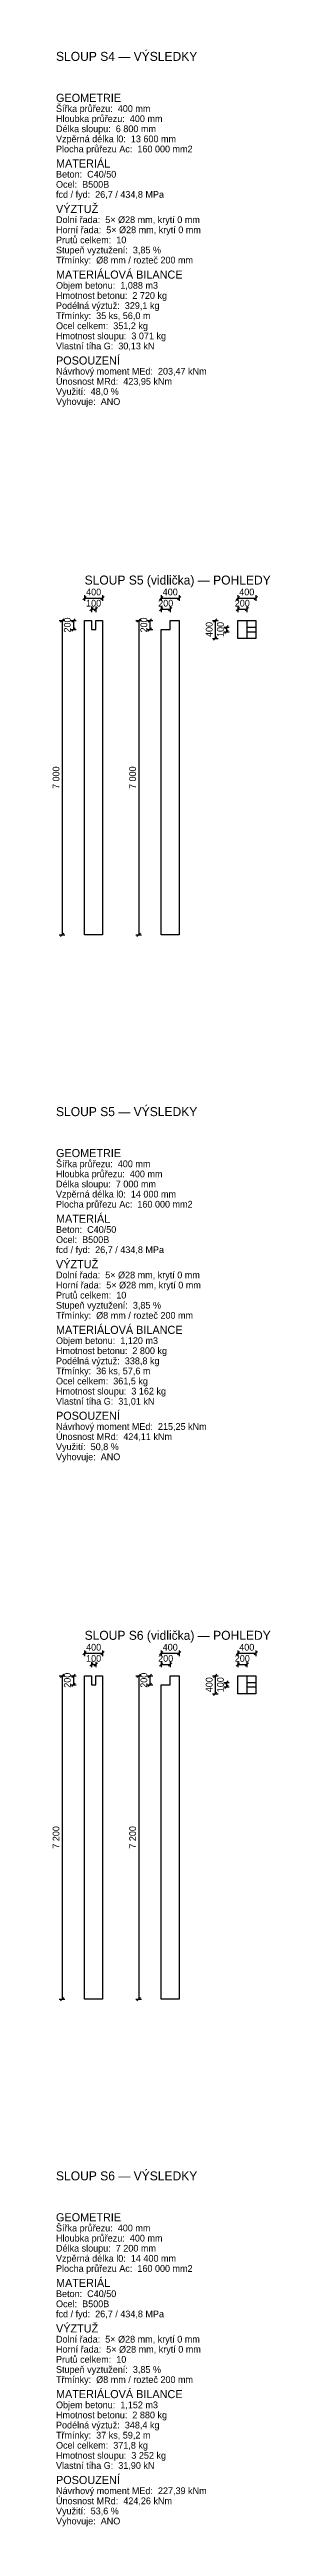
# Model space of a CAD drawing. Header units: millimetres. Extents: x -309 to 21690, y -1871722 to 127.
# Drawn here: x -77 to 4761, y -527270 to -472110 of the extents above; entities that cross this region are included whole.
import ezdxf
from ezdxf.enums import TextEntityAlignment as Align

# ---------------------------------------------------------------- set-up
doc = ezdxf.new("R2010")
doc.units = ezdxf.units.MM
doc.layers.add('OPTICORS_BETON', color=7, linetype='CONTINUOUS')
doc.layers.add('OPTICORS_KOTY', color=3, linetype='CONTINUOUS')

msp = doc.modelspace()

# ---------------------------------------------------------------- linework, layer by layer
at = {"layer": 'OPTICORS_BETON'}
for p, q in [((4235, -484825), (4235, -485225)), ((4235, -484975), (4435, -484975)), ((4235, -485075), (4435, -485075)), ((4235, -508325), (4235, -508725)), ((4235, -508475), (4435, -508475)), ((4235, -508575), (4435, -508575))]:
    msp.add_line(p, q, dxfattribs=at)
for points in [[(635, -484825), (785, -484825), (785, -485025), (885, -485025), (885, -484825), (1035, -484825), (1035, -491825), (635, -491825)], [(2535, -484825), (2735, -484825), (2735, -491825), (2335, -491825), (2335, -485025), (2535, -485025)], [(4035, -484825), (4435, -484825), (4435, -485225), (4035, -485225)], [(635, -508325), (785, -508325), (785, -508525), (885, -508525), (885, -508325), (1035, -508325), (1035, -515525), (635, -515525)], [(2535, -508325), (2735, -508325), (2735, -515525), (2335, -515525), (2335, -508525), (2535, -508525)], [(4035, -508325), (4435, -508325), (4435, -508725), (4035, -508725)]]:
    msp.add_lwpolyline(points, close=True, dxfattribs=at)
at = {"layer": 'OPTICORS_KOTY'}
for p, q in [((597.5, -484362.5), (672.5, -484287.5)), ((635, -484262.5), (635, -484387.5)), ((997.5, -484362.5), (1072.5, -484287.5)), ((1035, -484262.5), (1035, -484387.5)), ((2297.5, -484362.5), (2372.5, -484287.5)), ((2335, -484262.5), (2335, -484387.5)), ((2697.5, -484362.5), (2772.5, -484287.5)), ((2735, -484262.5), (2735, -484387.5)), ((3997.5, -484362.5), (4072.5, -484287.5)), ((4035, -484262.5), (4035, -484387.5)), ((4397.5, -484362.5), (4472.5, -484287.5)), ((4435, -484262.5), (4435, -484387.5)), ((72.5, -484825), (197.5, -484825)), ((97.5, -484862.5), (172.5, -484787.5)), ((135, -484825), (135, -491825)), ((322.5, -484825), (447.5, -484825)), ((347.5, -484862.5), (422.5, -484787.5)), ((385, -484825), (385, -485025)), ((635, -484325), (1035, -484325)), ((747.5, -484612.5), (822.5, -484537.5)), ((785, -484512.5), (785, -484637.5)), ((785, -484575), (885, -484575)), ((847.5, -484612.5), (922.5, -484537.5)), ((885, -484512.5), (885, -484637.5)), ((1772.5, -484825), (1897.5, -484825)), ((1797.5, -484862.5), (1872.5, -484787.5)), ((1835, -484825), (1835, -491825)), ((2022.5, -484825), (2147.5, -484825)), ((2047.5, -484862.5), (2122.5, -484787.5)), ((2085, -484825), (2085, -485025)), ((2297.5, -484612.5), (2372.5, -484537.5)), ((2335, -484325), (2735, -484325)), ((2335, -484512.5), (2335, -484637.5)), ((2335, -484575), (2535, -484575)), ((2497.5, -484612.5), (2572.5, -484537.5)), ((2535, -484512.5), (2535, -484637.5)), ((3472.5, -484825), (3597.5, -484825)), ((3497.5, -484862.5), (3572.5, -484787.5)), ((3535, -484825), (3535, -485225)), ((3997.5, -484612.5), (4072.5, -484537.5)), ((4035, -484325), (4435, -484325)), ((4035, -484512.5), (4035, -484637.5)), ((4035, -484575), (4235, -484575)), ((4197.5, -484612.5), (4272.5, -484537.5)), ((4235, -484512.5), (4235, -484637.5)), ((322.5, -485025), (447.5, -485025)), ((347.5, -485062.5), (422.5, -484987.5)), ((2022.5, -485025), (2147.5, -485025)), ((2047.5, -485062.5), (2122.5, -484987.5)), ((3472.5, -485225), (3597.5, -485225)), ((3497.5, -485262.5), (3572.5, -485187.5)), ((3722.5, -484975), (3847.5, -484975)), ((3722.5, -485075), (3847.5, -485075)), ((3747.5, -485012.5), (3822.5, -484937.5)), ((3747.5, -485112.5), (3822.5, -485037.5)), ((3785, -484975), (3785, -485075)), ((72.5, -491825), (197.5, -491825)), ((97.5, -491862.5), (172.5, -491787.5)), ((1772.5, -491825), (1897.5, -491825)), ((1797.5, -491862.5), (1872.5, -491787.5)), ((597.5, -507862.5), (672.5, -507787.5)), ((635, -507762.5), (635, -507887.5)), ((635, -507825), (1035, -507825)), ((785, -508012.5), (785, -508137.5)), ((885, -508012.5), (885, -508137.5)), ((997.5, -507862.5), (1072.5, -507787.5)), ((1035, -507762.5), (1035, -507887.5)), ((2297.5, -507862.5), (2372.5, -507787.5)), ((2335, -507762.5), (2335, -507887.5)), ((2335, -507825), (2735, -507825)), ((2335, -508012.5), (2335, -508137.5)), ((2535, -508012.5), (2535, -508137.5)), ((2697.5, -507862.5), (2772.5, -507787.5)), ((2735, -507762.5), (2735, -507887.5)), ((3997.5, -507862.5), (4072.5, -507787.5)), ((4035, -507762.5), (4035, -507887.5)), ((4035, -507825), (4435, -507825)), ((4035, -508012.5), (4035, -508137.5)), ((4235, -508012.5), (4235, -508137.5)), ((4397.5, -507862.5), (4472.5, -507787.5)), ((4435, -507762.5), (4435, -507887.5)), ((72.5, -508325), (197.5, -508325)), ((97.5, -508362.5), (172.5, -508287.5)), ((135, -508325), (135, -515525)), ((322.5, -508325), (447.5, -508325)), ((322.5, -508525), (447.5, -508525)), ((347.5, -508362.5), (422.5, -508287.5)), ((347.5, -508562.5), (422.5, -508487.5)), ((385, -508325), (385, -508525)), ((747.5, -508112.5), (822.5, -508037.5)), ((785, -508075), (885, -508075)), ((847.5, -508112.5), (922.5, -508037.5)), ((1772.5, -508325), (1897.5, -508325)), ((1797.5, -508362.5), (1872.5, -508287.5)), ((1835, -508325), (1835, -515525)), ((2022.5, -508325), (2147.5, -508325)), ((2022.5, -508525), (2147.5, -508525)), ((2047.5, -508362.5), (2122.5, -508287.5)), ((2047.5, -508562.5), (2122.5, -508487.5)), ((2085, -508325), (2085, -508525)), ((2297.5, -508112.5), (2372.5, -508037.5)), ((2335, -508075), (2535, -508075)), ((2497.5, -508112.5), (2572.5, -508037.5)), ((3472.5, -508325), (3597.5, -508325)), ((3497.5, -508362.5), (3572.5, -508287.5)), ((3535, -508325), (3535, -508725)), ((3722.5, -508475), (3847.5, -508475)), ((3747.5, -508512.5), (3822.5, -508437.5)), ((3747.5, -508612.5), (3822.5, -508537.5)), ((3785, -508475), (3785, -508575)), ((3997.5, -508112.5), (4072.5, -508037.5)), ((4035, -508075), (4235, -508075)), ((4197.5, -508112.5), (4272.5, -508037.5)), ((3472.5, -508725), (3597.5, -508725)), ((3497.5, -508762.5), (3572.5, -508687.5)), ((3722.5, -508575), (3847.5, -508575)), ((72.5, -515525), (197.5, -515525)), ((97.5, -515562.5), (172.5, -515487.5)), ((1772.5, -515525), (1897.5, -515525)), ((1797.5, -515562.5), (1872.5, -515487.5))]:
    msp.add_line(p, q, dxfattribs=at)

# ---------------------------------------------------------------- texts
for s, height, p in [('SLOUP S4 — VÝSLEDKY', 200, (0, -472362.5)), ('GEOMETRIE', 180, (0, -473275)), ('Šířka průřezu:  400 mm', 150, (0, -473500)), ('Hloubka průřezu:  400 mm', 150, (0, -473725)), ('Délka sloupu:  6 800 mm', 150, (0, -473950)), ('Vzpěrná délka l0:  13 600 mm', 150, (0, -474175)), ('Plocha průřezu Ac:  160 000 mm2', 150, (0, -474400)), ('Beton:  C40/50', 150, (0, -474962.5)), ('MATERIÁL', 180, (0, -474737.5)), ('fcd / fyd:  26,7 / 434,8 MPa', 150, (0, -475412.5)), ('Ocel:  B500B', 150, (0, -475187.5)), ('VÝZTUŽ', 180, (0, -475750)), ('Dolní řada:  5× %%c28 mm, krytí 0 mm', 150, (0, -475975)), ('Stupeň vyztužení:  3,85 %', 150, (0, -476650)), ('Horní řada:  5× %%c28 mm, krytí 0 mm', 150, (0, -476200)), ('Prutů celkem:  10', 150, (0, -476425)), ('Třmínky:  %%c8 mm / rozteč 200 mm', 150, (0, -476875)), ('MATERIÁLOVÁ BILANCE', 180, (0, -477212.5)), ('Objem betonu:  1,088 m3', 150, (0, -477437.5)), ('Hmotnost betonu:  2 720 kg', 150, (0, -477662.5)), ('Třmínky:  35 ks, 56,0 m', 150, (0, -478112.5)), ('Ocel celkem:  351,2 kg', 150, (0, -478337.5)), ('Podélná výztuž:  329,1 kg', 150, (0, -477887.5)), ('Vlastní tíha G:  30,13 kN', 150, (0, -478787.5)), ('Hmotnost sloupu:  3 071 kg', 150, (0, -478562.5)), ('Návrhový moment MEd:  203,47 kNm', 150, (0, -479350)), ('POSOUZENÍ', 180, (0, -479125)), ('Využití:  48,0 %', 150, (0, -479800)), ('Vyhovuje:  ANO', 150, (0, -480025)), ('Únosnost MRd:  423,95 kNm', 150, (0, -479575)), ('SLOUP S5 (vidlička) — POHLEDY', 200, (635, -484025)), ('SLOUP S5 — VÝSLEDKY', 200, (0, -495862.5)), ('Šířka průřezu:  400 mm', 150, (0, -497000)), ('GEOMETRIE', 180, (0, -496775)), ('Vzpěrná délka l0:  14 000 mm', 150, (0, -497675)), ('Hloubka průřezu:  400 mm', 150, (0, -497225)), ('Délka sloupu:  7 000 mm', 150, (0, -497450)), ('Plocha průřezu Ac:  160 000 mm2', 150, (0, -497900)), ('MATERIÁL', 180, (0, -498237.5)), ('Ocel:  B500B', 150, (0, -498687.5)), ('Beton:  C40/50', 150, (0, -498462.5)), ('VÝZTUŽ', 180, (0, -499250)), ('fcd / fyd:  26,7 / 434,8 MPa', 150, (0, -498912.5)), ('Dolní řada:  5× %%c28 mm, krytí 0 mm', 150, (0, -499475)), ('Horní řada:  5× %%c28 mm, krytí 0 mm', 150, (0, -499700)), ('Třmínky:  %%c8 mm / rozteč 200 mm', 150, (0, -500375)), ('Stupeň vyztužení:  3,85 %', 150, (0, -500150)), ('Prutů celkem:  10', 150, (0, -499925)), ('Objem betonu:  1,120 m3', 150, (0, -500937.5)), ('MATERIÁLOVÁ BILANCE', 180, (0, -500712.5)), ('Hmotnost betonu:  2 800 kg', 150, (0, -501162.5)), ('Podélná výztuž:  338,8 kg', 150, (0, -501387.5)), ('Třmínky:  36 ks, 57,6 m', 150, (0, -501612.5)), ('Ocel celkem:  361,5 kg', 150, (0, -501837.5)), ('Hmotnost sloupu:  3 162 kg', 150, (0, -502062.5)), ('Vlastní tíha G:  31,01 kN', 150, (0, -502287.5)), ('POSOUZENÍ', 180, (0, -502625)), ('Únosnost MRd:  424,11 kNm', 150, (0, -503075)), ('Návrhový moment MEd:  215,25 kNm', 150, (0, -502850)), ('Využití:  50,8 %', 150, (0, -503300)), ('Vyhovuje:  ANO', 150, (0, -503525)), ('SLOUP S6 (vidlička) — POHLEDY', 200, (635, -507525)), ('SLOUP S6 — VÝSLEDKY', 200, (0, -519562.5)), ('Šířka průřezu:  400 mm', 150, (0, -520700)), ('GEOMETRIE', 180, (0, -520475)), ('Vzpěrná délka l0:  14 400 mm', 150, (0, -521375)), ('Hloubka průřezu:  400 mm', 150, (0, -520925)), ('Délka sloupu:  7 200 mm', 150, (0, -521150)), ('Plocha průřezu Ac:  160 000 mm2', 150, (0, -521600)), ('MATERIÁL', 180, (0, -521937.5)), ('Ocel:  B500B', 150, (0, -522387.5)), ('Beton:  C40/50', 150, (0, -522162.5)), ('VÝZTUŽ', 180, (0, -522950)), ('fcd / fyd:  26,7 / 434,8 MPa', 150, (0, -522612.5)), ('Dolní řada:  5× %%c28 mm, krytí 0 mm', 150, (0, -523175)), ('Horní řada:  5× %%c28 mm, krytí 0 mm', 150, (0, -523400)), ('Prutů celkem:  10', 150, (0, -523625)), ('Třmínky:  %%c8 mm / rozteč 200 mm', 150, (0, -524075)), ('Stupeň vyztužení:  3,85 %', 150, (0, -523850)), ('Objem betonu:  1,152 m3', 150, (0, -524637.5)), ('MATERIÁLOVÁ BILANCE', 180, (0, -524412.5)), ('Hmotnost betonu:  2 880 kg', 150, (0, -524862.5)), ('Podélná výztuž:  348,4 kg', 150, (0, -525087.5)), ('Třmínky:  37 ks, 59,2 m', 150, (0, -525312.5)), ('Ocel celkem:  371,8 kg', 150, (0, -525537.5)), ('Hmotnost sloupu:  3 252 kg', 150, (0, -525762.5)), ('Vlastní tíha G:  31,90 kN', 150, (0, -525987.5)), ('POSOUZENÍ', 180, (0, -526325)), ('Únosnost MRd:  424,26 kNm', 150, (0, -526775)), ('Návrhový moment MEd:  227,39 kNm', 150, (0, -526550)), ('Využití:  53,6 %', 150, (0, -527000)), ('Vyhovuje:  ANO', 150, (0, -527225))]:
    msp.add_text(s, height=height, dxfattribs=at).set_placement(p)
for s, p in [('400', (835, -484190)), ('400', (2535, -484190)), ('400', (4235, -484190)), ('100', (835, -484440)), ('200', (2435, -484440)), ('200', (4135, -484440)), ('400', (835, -507690)), ('100', (835, -507940)), ('200', (2435, -507940)), ('400', (2535, -507690)), ('200', (4135, -507940)), ('400', (4235, -507690))]:
    msp.add_text(s, height=150, dxfattribs=at).set_placement(p, align=Align.MIDDLE)
for s, p in [('200', (250, -484925)), ('200', (1950, -484925)), ('400', (3400, -485025)), ('100', (3650, -485025)), ('7 000', (0, -488325)), ('7 000', (1700, -488325)), ('200', (250, -508425)), ('200', (1950, -508425)), ('400', (3400, -508525)), ('100', (3650, -508525)), ('7 200', (0, -511925)), ('7 200', (1700, -511925))]:
    msp.add_text(s, height=150, rotation=90, dxfattribs=at).set_placement(p, align=Align.MIDDLE)

doc.saveas('drawing.dxf')
